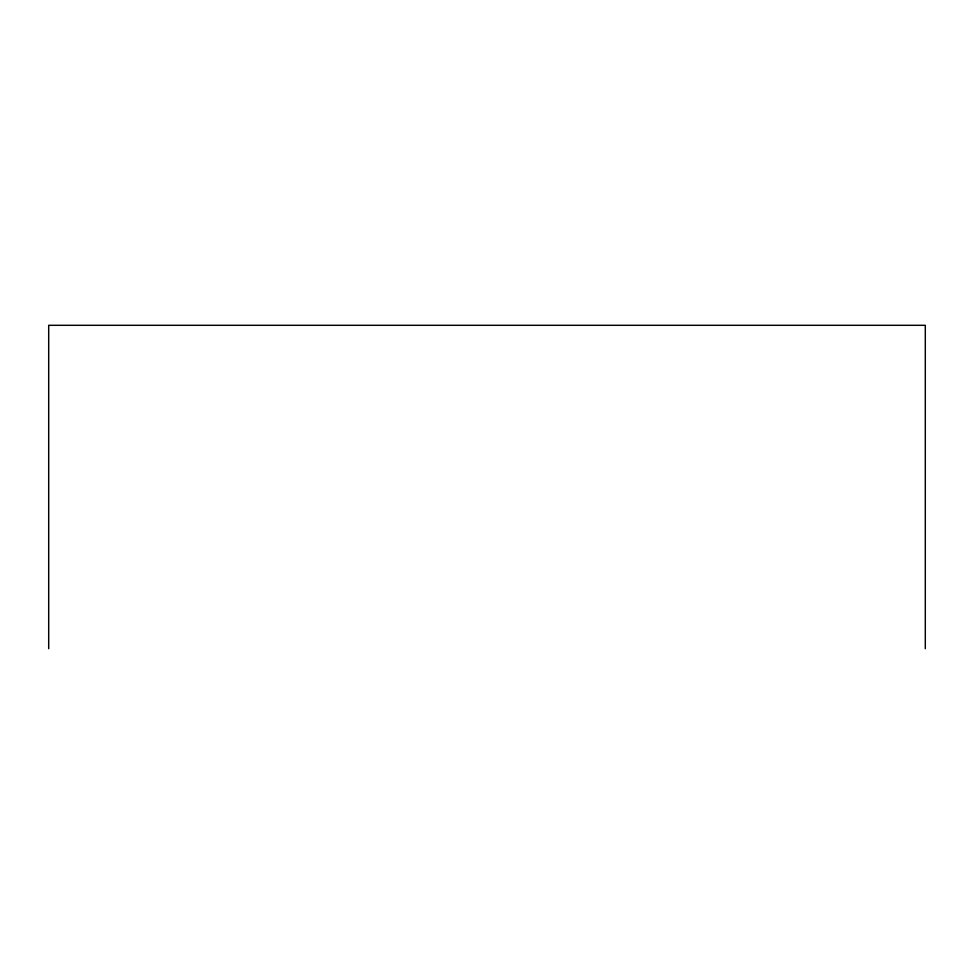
<?xml version="1.0" encoding="UTF-8"?>
<svg xmlns="http://www.w3.org/2000/svg" width="974" height="974" viewBox="0 0 974 974"><rect width="100%" height="100%" fill="white"/><g stroke="black" fill="none" stroke-linecap="round" stroke-linejoin="round"><path stroke-width="1.46" d="M925.3 648.696L925.3 325.304L48.7 325.304L48.7 648.696"/></g></svg>
